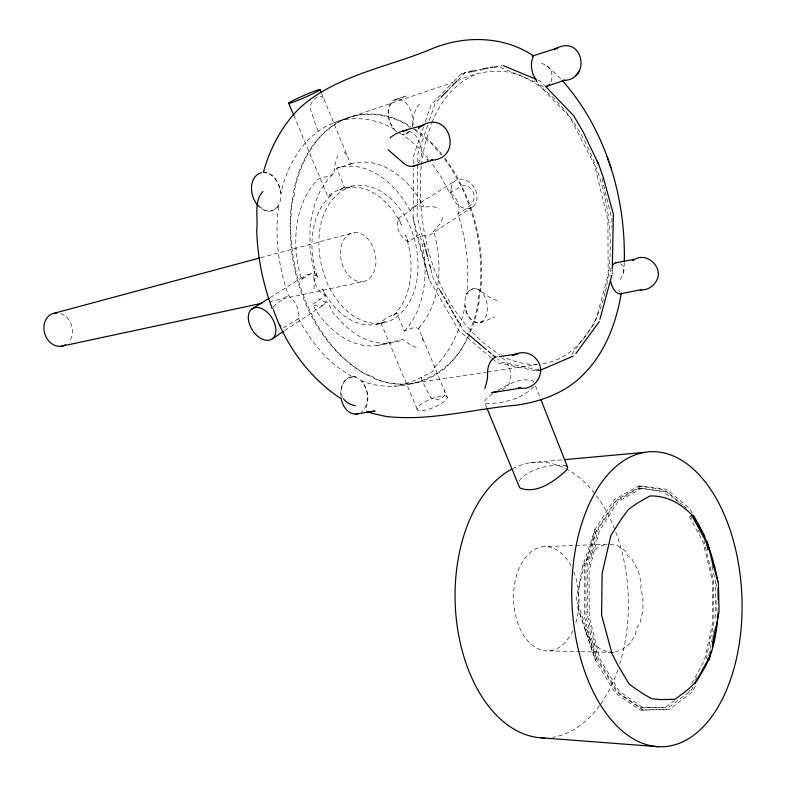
<?xml version="1.0" encoding="UTF-8"?>
<svg xmlns="http://www.w3.org/2000/svg" width="786" height="786" viewBox="0 0 786 786"><rect width="100%" height="100%" fill="white"/><g stroke="black" fill="none" stroke-linecap="round" stroke-linejoin="round"><path stroke-width="0.59" stroke-dasharray="3.93 2.95" d="M491.447 357.994L459.132 330.896L429.215 279.62L415.627 231.683L413.053 217.26L413.672 168.538M413.731 163.675L413.839 155.147L423.693 126.399M314.036 288.894L314.145 282.42L315.54 275.915L312.73 265.589L309.979 247.983L310.008 227.144L311.492 217.103L315.196 202.66L320.236 190.821L328.135 179.228L333.686 173.667L335.288 163.341L337.656 155.716M612.255 270.286L612.176 273.941L612.156 270.286M624.29 262.632L623.701 273.223L620.183 279.737M623.701 273.223L623.829 267.476L623.229 266.464A15.838 8.508 81.6 0 0 619.545 263.123M421.208 166.082C415.224 235.525 438.392 315.923 499.965 354.85M421.365 164.903L424.558 145.705L431.494 123.49M352.639 376.828L355.567 376.425L352.747 376.818C328.803 364.173 310.981 342.283 298.572 318.605C300.301 309.959 295.231 300.812 288.521 295.546C278.283 266.7 274.373 235.358 278.853 204.989L276.8 207.75L271.16 210.953A19.729 14.187 73.1 0 1 259.144 206.787M605.407 291.311C617.157 238.394 607.264 181.438 581.031 134.288C568.307 112.015 551.035 91.196 527.946 79.209C506.42 66.692 480.02 70.151 458.366 80.565M708.697 655.426L711.281 643.439M711.546 642.241L712.322 638.645M712.578 637.446L713.364 633.85M713.619 632.651L714.395 629.055M706.044 659.012L713.993 622.316L713.403 580.245L703.922 540.709M692.181 513.042L689.882 508.797L667.088 489.423L641.69 485.817L638.507 486.053L614.22 499.66L595.031 529.273L582.288 567.443L579.164 585.442L577.661 607.008L595.513 660.397L615.261 693.124L640.187 710.112L669.299 709.552L692.102 692.142L696.111 684.734M472.966 206.649L431.121 234.199C427.751 236.625 423.222 236.547 419.724 234.424L408.327 241.862L404.633 239.366A16.319 11.878 58.4 0 1 397.5 221.917L398.659 218.174L410.184 210.894L412.454 207.828L454.888 181.075M595.031 529.273L584.44 570.685L584.568 617.089L595.513 660.397L578.064 608.492M682.661 504.995L666.823 491.555L641.936 488.077L638.812 488.293L615.025 501.665L596.26 530.697L585.904 571.255L586.032 616.676L596.741 659.071L616.057 691.14L640.472 707.813L668.994 707.302M333.686 173.667C329.167 176.968 322.918 176.811 318.546 178.953A91.107 62.919 77 0 0 300.881 276.986L301.667 279.433L314.842 271.111L313.82 274.962A17.302 11.731 57.7 0 0 321.671 293.266L325.502 295.968L312.484 304.467L313.683 306.628A91.107 62.919 77 0 0 387.429 342.775L402.904 339.581L410.95 345.182L417.454 347.982M605.092 292.461C597.763 324.176 576.953 359.055 541.898 363.839M611.066 267.849L609.848 276.358M301.667 279.433L304.251 276.053L307.66 274.334L311.521 274.324L315.54 275.915M596.26 530.697L583.644 567.944L576.079 598.342L596.741 659.071M427.741 125.121L417.897 153.928L417.12 216.209L423.841 242.167M429.313 120.513L435.218 103.231L440.239 98.093M425.275 121.801L431.18 104.558L452.952 82.343M497.174 300.39C490.68 299.093 485.512 294.514 480.374 290.535A17.213 11.8 78.2 0 0 472.415 288.993L470.008 290.162L466.688 294.603C469.802 267.515 466.412 239.838 457.933 213.979C461.156 206.305 456.725 196.755 449.602 192.963L441.123 176.938L431.131 162.191M469.537 332.37L475.392 315.599L478.399 301.942A13.942 12.163 56.5 0 1 479.725 292.834C484.785 245.772 472.278 196.687 444.178 158.448M467.444 336.791C451.793 377.496 401.135 396.557 361.511 380.846L363.692 383.676L366.865 391.035A18.776 13.067 77.4 0 1 367.376 403.11L366.276 406.598L366.266 410.656M431.927 122.478C439.973 102.465 454.112 83.571 474.538 75.092M325.502 295.968L322.447 288.855L322.948 289.906A69.846 48.221 77 0 0 385.15 321.179L385.847 320.757L381.357 323.891L380.964 322.938A16.575 3.517 -22.8 0 1 392.401 314.95L396.861 313.064L404.348 331.044C408.71 329.393 413.957 326.229 418.594 328.43L435.012 367.887L431.927 372.063L415.548 380.247L401.862 384.845L394.68 385.955M442.94 217.526L439.787 224.128L431.121 234.199M688.88 691.994L690.029 689.882M695.197 680.381L697.487 676.157M693.095 687.062L691.346 690.275L666.066 709.375L640.187 710.112M691.69 683.712L704.521 660.142L712.843 621.844L712.263 580.579L702.969 541.809L688.418 514.997M582.583 566.254C588.586 557.5 595.11 545.779 606.713 544.502M486.691 407.541L484.382 401.862L485.777 399.396L493.814 392.804M418.172 163.321C422.554 157.259 422.387 148.918 419.685 142.168A18.412 12.605 72 0 0 409.879 131.459M571.736 354.28L595.257 322.27L608.168 274.727L607.892 220.129L594.668 165.335L569.948 117.222L536.514 82.402M284.728 330.592L324.451 304.437C327.546 295.212 332.468 316.532 336.487 316.257C342.156 323.665 349.357 329.825 357.129 334.924C370.57 343.364 388.166 346.469 402.904 339.581M518.917 481.042C529.843 467.798 549.807 464.29 566.215 465.489M533.714 386.8C521.678 399.298 502.274 403.847 485.414 403.434L484.382 401.862M448.6 89.535L451.115 86.971M457.806 80.123L465.332 72.42L470.126 71.506M453.787 81.489L461.323 73.796L465.332 72.42M418.525 328.322C441.693 302.207 442.734 263.349 433.725 231.202M447.293 397.608A16.3 4.421 -22.6 0 0 424.912 401.833A16.3 4.421 -22.6 0 0 424.263 410.321A16.3 4.421 -22.6 0 0 447.293 397.608L434.599 367.052C451.508 350.772 460.96 328.145 465.096 305.351L466.658 312.759L468.299 316.051A17.164 11.112 79.8 0 0 483.046 320.668A17.164 11.112 79.8 0 0 486.102 299.977A17.164 11.112 79.8 0 0 472.288 289.022L469.999 290.162A17.164 11.112 79.8 0 0 466.658 312.759L468.427 316.021A17.213 11.731 77.4 0 0 475.766 322.113C482.545 323.763 488.548 318.92 494.797 317.122M419.469 104.076C414.566 108.586 413.682 115.925 413.377 122.331A18.127 12.271 77 0 1 411.324 129.051M404.348 331.044L405.635 329.766A91.107 62.919 77 0 0 420.422 236.694L419.724 234.424M409.359 131.616L404.761 134.259M449.602 192.963L463.219 185.368C469.586 185.191 474.233 191.086 474.164 197.178C473.457 206.03 464.241 209.518 457.933 213.979M409.486 131.576L407.236 133.345A18.068 11.761 73.8 0 1 399.298 133.443M398.659 218.174L401.44 225.002L400.988 223.99A69.846 48.221 77 0 0 340.554 189.672L339.817 190.035L344.514 187.274L336.605 168.273L350.605 163.969L333.745 122.812C304.703 134.396 287.303 163.645 281.064 193.179L280.297 189.033L276.78 181.104A19.729 14.187 73.1 0 0 264.813 172.606M273.066 306.619L285.023 297.373L288.521 295.546M674.575 700.483L665.821 707.135L640.472 707.813M298.572 318.605L282.616 328.342M396.861 313.064L392.45 316.149L393.098 315.628A69.846 48.221 77 0 0 405.949 236.134L405.566 235.083L408.327 241.862M502.49 389.925L508.571 384.668A17.41 11.417 85.9 0 0 509.082 366.414L505.457 360.46L501.89 357.777M498.412 389.964C508.581 384.364 520.951 376.975 532.839 381.023L534.519 383.46M270.148 297.55L304.251 276.053M293.807 115.454L328.027 196.952L332.802 194.152L332.105 194.623A69.846 48.221 77 0 0 317.485 277.173L317.917 278.273L314.842 271.111M641.936 488.077L618.169 501.468L599.423 530.55L589.078 571.176L589.225 616.686L599.944 659.159L619.26 691.287L643.665 707.99M641.69 485.817L617.423 499.454L598.264 529.116L587.682 570.607L587.82 617.098L598.775 660.486L618.523 693.272L643.449 710.298M580.844 651.594L613.738 652.36L621.981 649.727L629.841 643.636L635.53 634.548L636.365 628.81L639.981 623.121L642.919 610.103L642.909 596.348L640.678 589.559L641.229 582.731L637.977 570.096L632.101 559.298L627.287 555.201L625.224 551.006L617.767 545.789L608.944 544.099L544.944 546.624M412.454 207.828C415.873 205.343 420.343 205.568 424.106 207.003L432.772 206.62L439.266 208.329M409.585 127.391A14.777 11.338 -74.8 0 1 407.836 125.347C387.203 112.948 360.155 109.971 338.628 121.987C313.781 135.899 299.407 163.095 293.846 190.202A16.005 6.563 88.8 0 1 291.999 200.214C282.989 265.216 307.552 341.124 366.689 375.05A15.209 7.772 55 0 1 374.057 378.479C384.649 383.106 396.439 384.904 407.954 383.961M324.451 304.437C320.845 306.845 316.198 306.314 312.484 304.467M344.514 187.274L339.955 189.239A16.978 2.132 -23.2 0 0 327.791 196.362L328.027 196.952M492.37 358.77L496.988 362.641L536.052 370.923L539.373 369.499M271.16 210.953L274.127 209.813A19.729 14.187 73.1 0 0 278.794 184.916L276.908 181.065A19.788 13.637 76 0 0 268.694 173.284L265.589 172.399M350.605 163.969C381.996 154.763 410.734 180.878 423.988 207.032M345.693 118.715L333.706 122.773L321.779 93.868M346.361 118.489L452.598 82.52M352 186.154C316.709 198.19 313.437 245.291 324.52 275.522C332.616 302.816 361.619 334.129 392.224 319.804C420.648 302.59 422.19 262.996 412.974 234.385C404.652 206.62 376.71 175.494 345.083 188.168M336.605 168.273L341.448 166.73M396.39 99.174L406.824 95.863C400.379 98.112 391.693 99.704 389.394 107.083A18.137 12.154 77.4 0 0 388.982 118.686L390.092 122.616L394.179 129.14C376.18 118.686 353.199 115.041 333.745 122.812M349.023 164.402L352.079 163.468M260.667 257.7L353.995 232.597M269.166 301.726L362.798 281.663A24.956 17.282 76.9 0 0 370.746 242.815A24.956 17.282 76.9 0 0 341.055 246.991A24.956 17.282 76.9 0 0 362.798 281.663M480.158 322.368L482.643 321.867M376.258 324.304L383.322 322.938M472.524 71.045L480.914 69.423M494.099 66.889L502.49 65.277M461.323 73.796L472.111 71.713M473.31 71.487L481.7 69.866M493.696 67.557L498.491 66.633L535.394 81.941M376.887 345.555L390.996 343.03M495.789 357.099L498.167 356.687M352.747 376.818L346.98 378.734L344.612 380.994A18.726 13.293 81.6 0 0 340.741 395.731M408.681 383.853L486.22 372.21M487.428 372.033L537.103 364.566M536.052 370.923L540.149 370.324M530.275 462.757L563.1 459.771M537.093 364.272C525.323 364.95 513.592 361.796 503.109 356.549M404.878 134.219L402.334 134.229L418.427 147.601L427.682 157.907M549.159 650.857L579.626 651.565M326.524 301.667L322.201 301.176L318.291 298.778M613.738 652.36C599.168 652.351 587.889 640.806 584.332 627.307M638.812 488.293L663.718 491.771L671.175 498.078M638.507 486.053L663.915 489.639L678.514 502.018M538.96 370.078L501.095 362.002L497.4 358.897M543.686 86.499L541.318 85.654L537.634 82.451M538.263 80.192L540.493 81.125L544.678 85.487M560.575 78.561L547.056 65.808L539.569 62.251M414.684 129.68L431.504 143.632L441.27 154.96M466.01 332.488L463.239 330.159L459.574 323.861M683.594 505.791L688.251 509.741M323.468 97.955C318.32 92.07 310.784 102.052 309.831 107.24L316.198 126.556L318.458 130.977M259.213 205.873L262.013 208.457A19.788 13.559 75.3 0 0 271.288 210.913M547.056 65.808L551.438 71.339L551.713 72.725A16.693 9.285 72.1 0 1 550.858 82.127M344.15 152.062L347.599 156.355M342.519 397.195L341.537 395.613L341.35 391.457A18.776 12.93 77.8 0 1 344.749 380.974L346.98 378.734A18.726 13.293 81.6 0 1 365.441 387.164L366.738 391.055A18.726 13.293 81.6 0 1 361.344 412.041M343.02 397.991L343.973 399.524M440.641 291.331L433.312 278.735L430.866 269.303M618.906 290.329L619.83 291.93M690.167 515.331L693.606 521.678M698.194 530.137L699.334 532.25M410.184 210.894L409.123 208.83A91.107 62.919 77 0 0 338.235 167.713M435.012 367.887L434.599 367.052M380.964 322.938L417.562 410.076M535.413 385.72L540.326 398.178M421.09 377.29L422.485 381.583L430.866 397.854L437.861 399.563L442.469 397.52L444.542 394.837L444.277 390.318M413.053 217.26L429.215 279.62M427.81 257.503L429.343 263.398M602.027 178.314L611.891 219.215L611.93 227.724M711.978 566.401L715.358 580.52L715.918 619.427M422.229 336.958L423.369 343.639M273.125 307.788L273.194 308.593M716.616 583.802L716.645 586.209M716.861 600.661L717.029 612.697M442.037 154.518A136.931 92.836 77.2 0 0 418.948 131.91L415.362 129.425A16.015 10.336 74 0 1 413.21 128.757M444.905 158.212A136.931 92.836 77.2 0 1 481.012 287.833L480.442 292.746A15.229 9.766 79.8 0 0 479.126 301.745L478.281 306.53A136.931 92.836 77.2 0 1 378.665 379.943L374.735 378.341A16.604 11.672 81.6 0 0 367.455 374.961L363.545 372.918A136.931 92.836 77.2 0 1 291.901 205.382L292.726 199.939A17.489 12.458 73.4 0 0 294.544 190.045L295.693 184.828A136.931 92.836 77.2 0 1 404.878 123.019L408.582 125.151A16.015 10.336 74 0 0 410.538 127.067M396.586 131.743A18.068 11.761 73.8 0 1 390.092 122.616L388.854 118.735A18.068 11.761 73.8 0 1 400.339 99.508A18.068 11.761 73.8 0 1 412.208 126.065M60.699 313.535A16.958 14.06 73.2 0 1 71.693 325.689A16.958 14.06 73.2 0 1 69.03 341.812M512.58 468.702A137.972 86.607 88.1 0 1 563.572 467.65M565.704 468.682A137.972 86.607 88.1 0 1 619.751 663.964M617.845 669.751A137.972 86.607 88.1 0 1 600.199 704.678M599.522 705.622A137.972 86.607 88.1 0 1 552.656 737.278M572.827 630.637A52.171 32.698 88.1 0 1 524.871 637.112A52.171 32.698 88.1 0 1 523.515 560.182A52.171 32.698 88.1 0 1 571.707 567.237M573.682 571.638A52.171 32.698 88.1 0 1 575.824 622.718M451.017 189.161A15.691 11.918 59 0 0 469.615 208.28A15.691 11.918 59 0 0 471.374 183.963A15.691 11.918 59 0 0 451.017 189.161"/><path stroke-width="1.18" d="M624.31 261.463C625.666 196.549 605.642 129.435 562.157 80.339M612.274 269.067L613.365 214.224L603.294 177.518L598.647 164.294L583.114 131.851L573.927 116.053L545.513 86.362M718.09 612.854C716.626 633.742 713.285 655.504 701.338 673.189C695.974 684.881 684.891 691.798 675.027 699.294L660.446 699.599L651.79 698.695L643.429 694.058L629.232 684.203L618.11 665.565L612.039 653.824L601.624 615.183L602.115 573.397L610.879 535.521L621.755 518.446L628.436 509.466L636.277 503.806L649.934 495.966C667.736 495.524 681.619 504.17 693.616 516.598C706.378 536.376 713.708 558.62 717.913 581.66M484.824 388.441C486.259 383.823 487.762 379.117 487.595 374.146A17.41 11.544 85.6 0 1 493.461 358.387L495.789 357.099M712.371 647.143L719.062 611.488L718.453 583.919L713.315 564.957M621.323 293.04C616.411 322.014 605.829 351.204 585.098 372.692C567.237 392.096 541.554 401.744 515.911 405.242C473.811 408.877 431.632 420.991 389.178 416.767C388.883 417.504 358.573 410.321 369.243 411.844M708.176 657.823L707.655 660.23L694.844 683.84M708.982 660.279L711.025 650.788M712.558 643.675L717.166 622.335M599.924 319.263L611.862 275.1M540.778 399.308L567.6 467.228L566.627 470.048C554.759 481.071 536.435 494.856 519.684 487.801L487.153 408.681M563.759 80.418C592.467 79.592 582.613 31.597 554.11 49.793L555.122 48.879M575.804 353.661L599.296 321.582M575.971 75.161L579.036 71.683M262.878 191.499C253.534 201.363 258.25 217.535 256.698 229.807C257.435 256.757 262.789 283.53 272.329 308.741M441.074 97.238L447.765 90.39M451.95 86.116L456.971 80.978M612.402 265.462L613.964 263.742A15.838 8.508 81.6 0 1 617.6 262.553M390.17 137.805C399.681 129.68 412.915 128.983 424.214 124.748L420.097 126.851C449.042 106.709 464.988 159.126 430.718 160.285L432.595 160.118L413.328 166.18M272.506 338.648L283.707 331.27M251.549 309.281L269.117 298.199M541.249 369.852L573.269 356.078M556.527 48.398L557.5 48.064L532.201 56.091L533.35 55.777L532.535 58.734A16.683 9.403 71.7 0 0 533.576 75.417L536.936 81.675M499.307 391.025L491.564 392.705L521.069 388.068C513.553 387.586 524.449 388.824 526.276 388.038C534.942 386.28 541.023 377.968 540.689 369.204C539.844 359.968 531.326 352.04 521.924 352.767C521.157 352.089 512.904 354.85 516.206 354.231M55.128 312.985L259.488 258.024M61.475 346.213L261.954 303.268M470.126 71.506L472.524 71.045M482.113 69.197L488.106 68.048M490.503 67.586L492.901 67.124M615.703 262.76L634.872 259.242C647.752 251.667 665.123 268.989 655.632 282.115C652.527 287.126 646.623 290.329 640.718 289.896C639.47 289.877 641.268 289.749 641.641 289.621L619.948 293.895A15.838 8.577 82.3 0 1 611.459 284.394L610.516 281.015M355.734 414.075L375.03 411.039L370.697 411.677M499.346 356.53L518.082 353.936M403.041 130.997L406.912 130.633M564.319 459.663L644.559 452.363M563.503 80.368L564.731 80.201L546.005 86.529L547.999 85.782A16.693 9.285 72.1 0 0 549.63 84.299M266.464 172.684L263.408 172.262C270.07 148.082 282.223 124.915 300.37 107.397C337.371 74.562 388.991 67.183 433.194 48.241C465.479 35.321 503.669 36.028 533.163 55.649M541.23 737.808L658.265 746.7A147.64 85.035 87.6 0 0 730.027 529.754A147.64 85.035 87.6 0 0 582.495 521.226A147.64 85.035 87.6 0 0 658.265 746.7M355.41 405.714C351.047 405.173 346.783 402.805 343.973 399.524M503.61 65.749L536.023 79.258M340.142 398.109C308.878 377.329 285.603 344.975 273.449 309.763M466.933 333.264L486.318 349.583M488.165 351.136L490.936 353.464M492.783 355.017L495.553 357.345M388.156 149.812L401.823 161.533A18.412 12.684 72.7 0 0 415.961 165.158M566.215 465.489L567.6 467.228M279.394 325.099L280.405 326.308M440.641 291.331L442.469 294.475M443.697 296.577L444.915 298.68M446.134 300.773L447.971 303.927M449.189 306.019L450.417 308.122M451.636 310.224L453.463 313.368M454.691 315.471L455.909 317.564M457.128 319.666L458.965 322.81M693.331 515.164L696.769 521.521M697.909 523.633L704.787 536.347M691.513 514.83L706.064 541.692L708.039 549.925M596.996 161.071L598.647 164.294M288.609 103.094L293.807 115.454M320.089 89.781A17.282 1.061 -23.5 0 1 294.927 101.453A17.282 1.061 -23.5 0 1 297.973 98.152A17.282 1.061 -23.5 0 1 320.089 89.781L321.356 92.846M610.918 167.89L607.175 156.994M424.145 243.346L425.059 246.883M425.678 249.241L427.505 256.324M429.647 264.577L430.561 268.114M707.361 541.75L713.501 567.374M718.001 587.702L718.178 599.777M258.427 206.079A19.729 14.187 73.1 0 1 251.618 186.086A19.729 14.187 73.1 0 1 261.581 172.724M358.662 413.505A18.726 13.293 81.6 0 1 340.996 397.834M65.611 344.749A16.958 14.06 73.2 0 1 44.517 332.91A16.958 14.06 73.2 0 1 57.349 312.897M544.669 737.897A137.972 86.607 88.1 0 1 456.705 622.463A137.972 86.607 88.1 0 1 511.499 469.271M418.643 128.147L419.076 127.764L418.643 128.147M552.902 50.893L552.902 50.893M632.868 260.156L633.968 259.645L632.868 260.156M512.865 355.567L514.221 354.889L512.865 355.567M427.83 159.882L427.25 159.774L427.83 159.882M248.317 317.78A18.068 11.554 57.2 0 0 269.205 340.151A18.068 11.554 57.2 0 0 268.792 313.742A18.068 11.554 57.2 0 0 248.317 317.78"/></g></svg>
